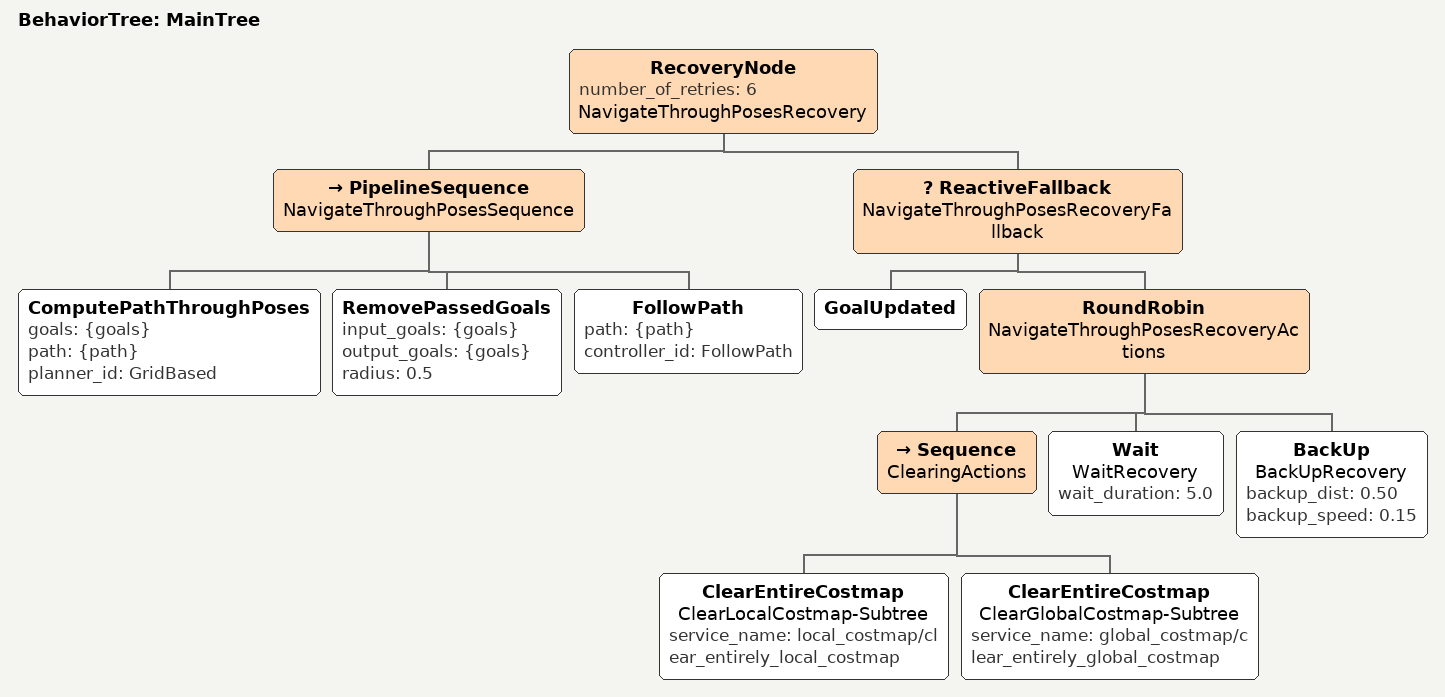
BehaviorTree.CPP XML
<?xml version="1.0" encoding="UTF-8"?>
<root main_tree_to_execute="MainTree">
  <BehaviorTree ID="MainTree">
    <RecoveryNode number_of_retries="6" name="NavigateThroughPosesRecovery">
      <PipelineSequence name="NavigateThroughPosesSequence">
        <ComputePathThroughPoses goals="{goals}" path="{path}" planner_id="GridBased"/>

        <RemovePassedGoals input_goals="{goals}" output_goals="{goals}" radius="0.5"/>

        <FollowPath path="{path}" controller_id="FollowPath"/>
      </PipelineSequence>
      <ReactiveFallback name="NavigateThroughPosesRecoveryFallback">
        <GoalUpdated/>
        <RoundRobin name="NavigateThroughPosesRecoveryActions">
          <Sequence name="ClearingActions">
            <ClearEntireCostmap name="ClearLocalCostmap-Subtree" service_name="local_costmap/clear_entirely_local_costmap"/>
            <ClearEntireCostmap name="ClearGlobalCostmap-Subtree" service_name="global_costmap/clear_entirely_global_costmap"/>
          </Sequence>
          <Wait name="WaitRecovery" wait_duration="5.0"/>
          <BackUp name="BackUpRecovery" backup_dist="0.50" backup_speed="0.15"/>
        </RoundRobin>
      </ReactiveFallback>
    </RecoveryNode>
  </BehaviorTree>
</root>
